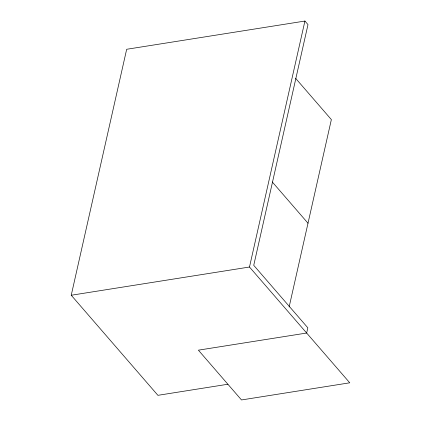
<?xml version="1.0" encoding="UTF-8"?>
<svg xmlns="http://www.w3.org/2000/svg" width="421" height="421" viewBox="0 0 421 421"><rect width="100%" height="100%" fill="white"/><g stroke="black" fill="none" stroke-linecap="round" stroke-linejoin="round"><path stroke-width="0.63" d="M227.898 384.241L157.907 395.324L71.238 295.247L126.674 49.278L304.92 21.05L307.993 24.597L253.742 265.335L307.83 327.796L306.651 333.032L198.391 350.172L241.496 399.95L349.762 382.805L249.49 267.019L304.92 21.05M289.122 307.004L331.359 119.59L295.642 78.353M71.238 295.247L249.49 267.019M272.292 181.977L308.004 223.214"/></g></svg>
